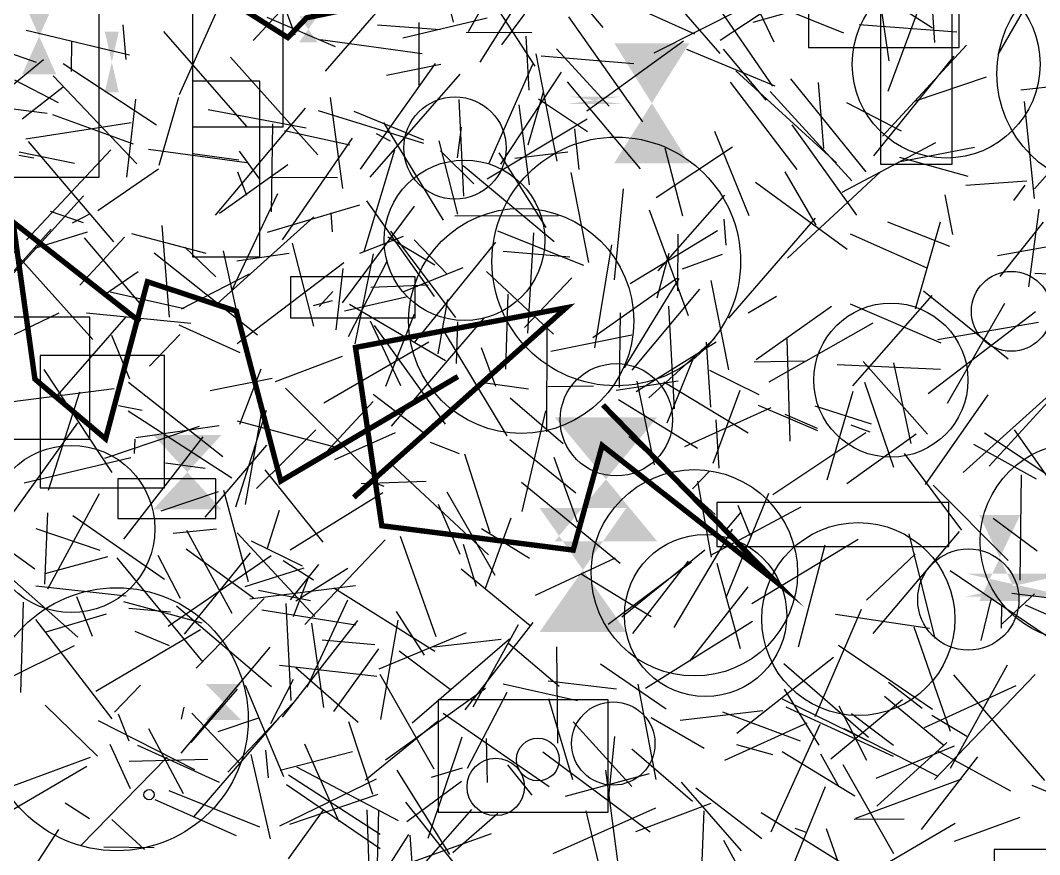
# Model space of a CAD drawing. Extents: x 39652501 to 39653363, y 39457785 to 39458687.
# Drawn here: x 39652878.2 to 39652972.7, y 39458086.4 to 39458163.8 of the extents above; entities that cross this region are included whole.
import ezdxf

# ---------------------------------------------------------------- set-up
doc = ezdxf.new("R2010")
doc.units = 0
doc.layers.get('0').update_dxf_attribs({"linetype": 'CONTINUOUS'})

msp = doc.modelspace()

# ---------------------------------------------------------------- linework, layer by layer
for p, q in [((39652915.9513, 39458173.2128), (39652918.347, 39458163.6144)), ((39652900.1712, 39458172.1194), (39652903.6639, 39458162.4405)), ((39652932.238, 39458163.1307), (39652925.4751, 39458171.1853)), ((39652948.096, 39458161.7557), (39652943.7128, 39458171.0477)), ((39652899.7896, 39458161.9098), (39652907.5698, 39458170.3934)), ((39652923.6705, 39458169.806), (39652919.7294, 39458162.7303)), ((39652962.9793, 39458161.7467), (39652962.4222, 39458170.336)), ((39652925.9386, 39458159.5443), (39652919.4948, 39458169.5083)), ((39652920.8522, 39458159.9108), (39652926.6738, 39458169.2061)), ((39652906.5058, 39458159.0838), (39652914.5714, 39458168.4024)), ((39652943.1014, 39458161.9526), (39652952.5997, 39458168.298)), ((39652954.0533, 39458168.6884), (39652962.7667, 39458163.0788)), ((39652947.9614, 39458157.693), (39652941.4279, 39458167.2263)), ((39652972.5681, 39458167.1247), (39652968.8417, 39458160.609)), ((39652897.4067, 39458166.8257), (39652892.9373, 39458156.8853)), ((39652931.6483, 39458166.6228), (39652940.7063, 39458162.5428)), ((39652957.7593, 39458166.5481), (39652958.7399, 39458160.0404)), ((39652922.8439, 39458161.5031), (39652925.9926, 39458165.7679)), ((39652939.2603, 39458165.0827), (39652943.052, 39458160.7273)), ((39652951.7535, 39458165.1656), (39652946.126, 39458163.5975)), ((39652948.6896, 39458164.9703), (39652954.5375, 39458162.6316)), ((39652901.0575, 39458164.0797), (39652907.4061, 39458161.3633)), ((39652935.9138, 39458154.3714), (39652929.0552, 39458164.1097)), ((39652945.1705, 39458164.8887), (39652936.9272, 39458160.7436)), ((39652961.3543, 39458164.5284), (39652958.6457, 39458157.1965)), ((39652888.026, 39458160.1476), (39652887.7556, 39458163.376)), ((39652911.334, 39458163.3626), (39652917.1379, 39458162.9302)), ((39652913.665, 39458162.1592), (39652921.4944, 39458164.0075)), ((39652915.1881, 39458157.7542), (39652915.1841, 39458163.5876)), ((39652965.0262, 39458162.7043), (39652955.9892, 39458163.3646)), ((39652888.3355, 39458160.5627), (39652878.7654, 39458162.8439)), ((39652891.4994, 39458162.7485), (39652899.1818, 39458153.9489)), ((39652925.6238, 39458162.6193), (39652919.5352, 39458162.6683)), ((39652925.0864, 39458162.3071), (39652925.3571, 39458157.3118)), ((39652879.7027, 39458159.8789), (39652874.1111, 39458161.8312)), ((39652882.9603, 39458159.0475), (39652882.9819, 39458161.8752)), ((39652915.4779, 39458160.6924), (39652906.0324, 39458161.9812)), ((39652939.6929, 39458161.8421), (39652930.7421, 39458155.3605)), ((39652958.1351, 39458153.0558), (39652965.9307, 39458161.4902)), ((39652905.7997, 39458151.3046), (39652897.7098, 39458160.3805)), ((39652927.9913, 39458150.7193), (39652926.0448, 39458160.6798)), ((39652935.0934, 39458159.7572), (39652926.4859, 39458160.4651)), ((39652927.9043, 39458161.1326), (39652932.7912, 39458155.8294)), ((39652939.976, 39458161.1048), (39652948.1584, 39458157.7159)), ((39652943.372, 39458161.1215), (39652947.3196, 39458156.3881)), ((39652964.7523, 39458160.4575), (39652957.297, 39458151.2385)), ((39652876.6911, 39458157.1194), (39652880.3696, 39458160.1681)), ((39652882.1836, 39458159.8009), (39652890.825, 39458154.0918)), ((39652909.7418, 39458149.9813), (39652916.7148, 39458159.8004)), ((39652912.1506, 39458158.7112), (39652917.189, 39458159.7343)), ((39652925.6911, 39458159.69), (39652921.6524, 39458150.5116)), ((39652889.0247, 39458150.4717), (39652881.2531, 39458158.6526)), ((39652910.6482, 39458149.2479), (39652918.9838, 39458158.7872)), ((39652928.357, 39458158.9974), (39652922.7265, 39458150.4425)), ((39652953.8884, 39458150.5658), (39652944.5509, 39458159.1193)), ((39652956.6135, 39458149.7445), (39652949.6475, 39458158.3742)), ((39652967.7624, 39458158.5317), (39652961.069, 39458156.2691)), ((39652881.7482, 39458156.1512), (39652877.7086, 39458158.2272)), ((39652882.1952, 39458157.5979), (39652878.3793, 39458154.6133)), ((39652928.9203, 39458158.0735), (39652935.6707, 39458150.0229)), ((39652950.2227, 39458149.9565), (39652944.043, 39458158.0502)), ((39652952.187, 39458158.0209), (39652952.6766, 39458151.8903)), ((39652979.3352, 39458158.2894), (39652970.977, 39458157.3051)), ((39652888.8959, 39458156.469), (39652888.0521, 39458149.2435)), ((39652892.8692, 39458156.6204), (39652891.0545, 39458150.3434)), ((39652906.9277, 39458156.6224), (39652908.0803, 39458148.2074)), ((39652926.672, 39458157.1308), (39652925.2727, 39458152.2015)), ((39652926.2596, 39458156.5162), (39652930.8027, 39458153.4809)), ((39652955.3062, 39458148.9005), (39652947.7192, 39458157.2052)), ((39652880.6884, 39458155.1616), (39652873.6227, 39458156.0548)), ((39652896.3095, 39458145.712), (39652904.6613, 39458155.6477)), ((39652918.8509, 39458156.4339), (39652919.2908, 39458147.4926)), ((39652925.4248, 39458148.5335), (39652924.4586, 39458155.9656)), ((39652959.899, 39458153.5107), (39652954.825, 39458156.1465)), ((39652971.2743, 39458156.2696), (39652972.1889, 39458147.2807)), ((39652881.1825, 39458155.0538), (39652888.678, 39458152.3379)), ((39652904.6958, 39458153.799), (39652895.6405, 39458155.475)), ((39652905.83, 39458155.4431), (39652915.5903, 39458152.3841)), ((39652915.6303, 39458152.6777), (39652909.1694, 39458155.3221)), ((39652930.763, 39458154.6362), (39652921.4928, 39458149.0609)), ((39652878.7073, 39458152.7901), (39652888.485, 39458154.3212)), ((39652901.5833, 39458154.1933), (39652901.4668, 39458146.03)), ((39652911.8944, 39458154.3083), (39652917.3994, 39458145.2624)), ((39652918.7557, 39458151.0452), (39652919.098, 39458153.8705)), ((39652929.586, 39458153.7204), (39652929.9913, 39458149.9503)), ((39652955.758, 39458145.7088), (39652949.7687, 39458154.0913)), ((39652902.5032, 39458143.4488), (39652909.0113, 39458152.8576)), ((39652908.756, 39458152.2183), (39652902.6906, 39458153.5431)), ((39652912.5399, 39458152.5702), (39652911.2436, 39458153.2604)), ((39652942.5612, 39458153.5099), (39652945.7389, 39458145.6933)), ((39652878.7823, 39458143.4315), (39652886.6132, 39458151.7782)), ((39652886.8807, 39458143.2523), (39652878.978, 39458152.5648)), ((39652899.2191, 39458150.5687), (39652890.0849, 39458151.802)), ((39652912.9143, 39458151.755), (39652910.0532, 39458142.3133)), ((39652918.7831, 39458145.8132), (39652917.0395, 39458152.6091)), ((39652944.2314, 39458152.0212), (39652937.1536, 39458147.3433)), ((39652937.9588, 39458151.9758), (39652939.5942, 39458145.6675)), ((39652954.4156, 39458147.845), (39652963.0937, 39458152.4522)), ((39652959.6217, 39458150.6662), (39652966.6732, 39458152.0182)), ((39652879.4633, 39458151.0231), (39652878.0819, 39458151.2696)), ((39652883.2453, 39458150.502), (39652878.1195, 39458151.5499)), ((39652898.4645, 39458150.8202), (39652894.176, 39458151.4019)), ((39652898.4991, 39458151.6523), (39652900.3767, 39458149.0674)), ((39652917.1745, 39458151.6749), (39652920.2464, 39458148.6259)), ((39652926.9714, 39458144.5914), (39652922.5969, 39458151.5111)), ((39652928.9804, 39458151.5603), (39652924.0413, 39458150.973)), ((39652966.0769, 39458149.3158), (39652959.7626, 39458151.0721)), ((39652974.666, 39458150.9116), (39652972.2357, 39458148.1732)), ((39652885.411, 39458146.1498), (39652891.0212, 39458150.0144)), ((39652896.6915, 39458145.9085), (39652903.0197, 39458150.4152)), ((39652919.2594, 39458150.3418), (39652927.7048, 39458143.2717)), ((39652898.3468, 39458149.7457), (39652899.1893, 39458147.5919)), ((39652907.603, 39458149.1933), (39652901.4399, 39458149.2193)), ((39652929.25, 39458149.6726), (39652930.8754, 39458141.3361)), ((39652952.0029, 39458144.8101), (39652949.1266, 39458149.7451)), ((39652949.3437, 39458141.7373), (39652957.9466, 39458149.7514)), ((39652934.1086, 39458148.1687), (39652933.2719, 39458139.7328)), ((39652954.8525, 39458142.5381), (39652946.3603, 39458148.7641)), ((39652971.5208, 39458148.8665), (39652965.864, 39458148.4662)), ((39652971.3214, 39458148.5143), (39652970.292, 39458147.0936)), ((39652884.0662, 39458147.5048), (39652875.5161, 39458138.0832)), ((39652902.0653, 39458147.6991), (39652897.8589, 39458138.8187)), ((39652910.3156, 39458147.038), (39652916.5838, 39458138.1921)), ((39652943.5013, 39458147.5914), (39652937.2976, 39458140.5514)), ((39652963.9299, 39458147.6079), (39652964.6241, 39458143.9213)), ((39652901.1358, 39458144.1572), (39652909.6872, 39458146.6711)), ((39652908.0663, 39458137.5977), (39652914.7621, 39458146.5428)), ((39652940.1639, 39458136.3762), (39652936.5375, 39458146.1967)), ((39652971.715, 39458139.0668), (39652972.6669, 39458146.2816)), ((39652884.0662, 39458145.0245), (39652881.0035, 39458146.0495)), ((39652884.6852, 39458145.8545), (39652883.0233, 39458144.9854)), ((39652896.4498, 39458137.5117), (39652905.4166, 39458145.5783)), ((39652907.1488, 39458144.1628), (39652907.0225, 39458145.94)), ((39652918.4851, 39458145.6755), (39652928.0965, 39458145.6963)), ((39652943.6556, 39458142.93), (39652943.4625, 39458145.363)), ((39652943.8858, 39458136.1674), (39652951.923, 39458145.4427)), ((39652881.0628, 39458144.425), (39652874.3819, 39458136.973)), ((39652891.3403, 39458144.7645), (39652891.9995, 39458136.2669)), ((39652918.5866, 39458136.2291), (39652912.5619, 39458144.2491)), ((39652922.4406, 39458144.2625), (39652930.4275, 39458141.0916)), ((39652942.8563, 39458144.277), (39652934.7428, 39458139.3411)), ((39652958.6119, 39458145.091), (39652964.3478, 39458142.8396)), ((39652961.1995, 39458137.0372), (39652963.5021, 39458145.0923)), ((39652973.0473, 39458145.059), (39652969.0133, 39458140.0486)), ((39652884.9347, 39458134.1802), (39652876.818, 39458143.2508)), ((39652884.3954, 39458144.1564), (39652879.4313, 39458142.6087)), ((39652883.7394, 39458139.2327), (39652887.8681, 39458143.6815)), ((39652884.132, 39458143.6107), (39652889.4328, 39458137.3445)), ((39652895.4318, 39458142.1782), (39652888.5344, 39458143.9814)), ((39652909.698, 39458142.2121), (39652913.7394, 39458143.7709)), ((39652916.6521, 39458141.0762), (39652912.2881, 39458143.6753)), ((39652917.7733, 39458140.238), (39652914.7141, 39458143.4304)), ((39652922.2772, 39458143.2268), (39652914.7442, 39458133.9328)), ((39652925.2566, 39458134.7739), (39652925.8084, 39458144.0711)), ((39652939.1647, 39458138.703), (39652939.1873, 39458143.9641)), ((39652955.15, 39458144.0077), (39652962.2448, 39458140.8387)), ((39652977.2051, 39458143.4474), (39652968.8048, 39458141.9468)), ((39652893.4483, 39458142.746), (39652896.3355, 39458140.0062)), ((39652897.028, 39458142.4235), (39652898.9125, 39458133.7835)), ((39652905.4152, 39458135.4448), (39652903.4457, 39458143.1189)), ((39652922.9765, 39458142.3698), (39652929.1487, 39458141.8493)), ((39652931.4714, 39458133.4326), (39652933.0332, 39458142.9711)), ((39652890.6199, 39458142.2194), (39652900.2077, 39458134.6267)), ((39652903.1333, 39458142.1676), (39652898.2706, 39458141.46)), ((39652908.6282, 39458134.4688), (39652912.2494, 39458141.5243)), ((39652909.2616, 39458133.7853), (39652910.9683, 39458142.129)), ((39652938.3284, 39458142.1571), (39652937.2057, 39458138.0351)), ((39652939.5891, 39458140.7433), (39652943.2953, 39458142.1117)), ((39652885.8873, 39458138.2767), (39652889.1235, 39458140.5088)), ((39652908.2028, 39458141.2933), (39652898.306, 39458133.7844)), ((39652908.1081, 39458140.7735), (39652907.4532, 39458135.0847)), ((39652919.2378, 39458140.8305), (39652913.7212, 39458138.6088)), ((39652927.6467, 39458134.682), (39652921.4439, 39458140.4894)), ((39652899.4354, 39458140.2672), (39652893.1358, 39458137.0008)), ((39652929.3466, 39458139.9039), (39652924.9369, 39458135.3215)), ((39652931.2912, 39458134.3694), (39652939.077, 39458139.8683)), ((39652934.2345, 39458131.5606), (39652939.2777, 39458139.8601)), ((39652943.8848, 39458131.3903), (39652942.2683, 39458139.6653)), ((39652972.2538, 39458140.3439), (39652975.0455, 39458140.2202)), ((39652886.5544, 39458138.6089), (39652893.4136, 39458137.0687)), ((39652907.1777, 39458138.6554), (39652905.9083, 39458137.2437)), ((39652916.0253, 39458139.2344), (39652910.7196, 39458139.0248)), ((39652941.1703, 39458138.8734), (39652934.8906, 39458131.3395)), ((39652961.9311, 39458138.7113), (39652969.7898, 39458132.4157)), ((39652907.1238, 39458137.7744), (39652905.3481, 39458137.3253)), ((39652908.2715, 39458136.8484), (39652914.1113, 39458138.1761)), ((39652916.9419, 39458132.8529), (39652917.8297, 39458137.9174)), ((39652923.2351, 39458131.4317), (39652923.4365, 39458138.3945)), ((39652948.3103, 39458138.1795), (39652945.6853, 39458136.6411)), ((39652962.7255, 39458138.2823), (39652955.3618, 39458129.887)), ((39652964.1544, 39458128.3049), (39652969.4882, 39458137.5551)), ((39652872.5876, 39458132.2365), (39652881.8143, 39458136.6731)), ((39652894.0179, 39458135.6681), (39652884.3464, 39458136.6351)), ((39652908.7228, 39458137.469), (39652917.6148, 39458132.2577)), ((39652933.7635, 39458129.7428), (39652933.8436, 39458136.6537)), ((39652938.289, 39458137.2823), (39652938.8321, 39458127.7517)), ((39652953.4256, 39458137.2662), (39652946.4174, 39458132.3142)), ((39652963.5863, 39458133.8673), (39652955.1653, 39458137.4746)), ((39652972.3374, 39458136.774), (39652962.3773, 39458129.1693)), ((39652881.6631, 39458128.9923), (39652888.025, 39458136.2922)), ((39652913.4833, 39458129.8869), (39652910.6737, 39458135.8851)), ((39652914.7147, 39458136.5526), (39652912.0754, 39458129.8366)), ((39652912.6327, 39458126.1735), (39652921.1988, 39458136.1697)), ((39652918.7379, 39458135.839), (39652918.6072, 39458131.9808)), ((39652957.2455, 39458135.6946), (39652947.6028, 39458130.2285)), ((39652963.234, 39458134.1806), (39652972.6037, 39458135.8051)), ((39652898.5905, 39458132.972), (39652892.9254, 39458135.5124)), ((39652917.6253, 39458126.3437), (39652911.0529, 39458135.499)), ((39652917.3321, 39458135.2095), (39652923.308, 39458125.2715)), ((39652927.0252, 39458125.6297), (39652927.0562, 39458135.1603)), ((39652886.6663, 39458134.5841), (39652888.3417, 39458130.5339)), ((39652890.1878, 39458131.7264), (39652893.0131, 39458134.6635)), ((39652906.3486, 39458128.331), (39652916.0851, 39458133.9724)), ((39652927.3886, 39458133.1266), (39652934.9078, 39458134.6309)), ((39652935.3043, 39458129.3825), (39652942.7173, 39458133.9721)), ((39652942.5968, 39458134.3158), (39652936.4683, 39458128.7997)), ((39652942.2147, 39458127.9184), (39652941.8284, 39458133.948)), ((39652949.5753, 39458124.778), (39652949.301, 39458134.2617)), ((39652920.9257, 39458133.4652), (39652922.2695, 39458129.8624)), ((39652901.8577, 39458130.3048), (39652908.0914, 39458132.6577)), ((39652940.6512, 39458132.5928), (39652938.1609, 39458126.4417)), ((39652950.8807, 39458132.19), (39652946.2518, 39458132.0947)), ((39652962.3059, 39458125.4027), (39652956.3511, 39458132.1553)), ((39652959.1608, 39458132.0388), (39652960.7735, 39458124.5661)), ((39652886.7264, 39458121.8702), (39652880.4307, 39458131.3998)), ((39652898.5602, 39458126.3531), (39652900.5323, 39458131.4752)), ((39652946.7022, 39458129.0674), (39652942.1314, 39458131.311)), ((39652963.5147, 39458131.4219), (39652953.9337, 39458131.8515)), ((39652896.9722, 39458123.3071), (39652888.2488, 39458130.1923)), ((39652895.7971, 39458129.4652), (39652901.5442, 39458130.6029)), ((39652925.3162, 39458129.5928), (39652921.1205, 39458130.183)), ((39652933.44, 39458129.5094), (39652939.193, 39458130.3553)), ((39652937.0153, 39458122.572), (39652935.3994, 39458130.336)), ((39652937.8646, 39458130.2813), (39652945.699, 39458125.5368)), ((39652956.4688, 39458130.2471), (39652959.1644, 39458122.361)), ((39652965.6231, 39458121.8705), (39652975.0466, 39458130.3449)), ((39652877.2635, 39458128.4079), (39652886.9119, 39458129.6412)), ((39652883.7004, 39458129.3054), (39652880.7841, 39458120.1858)), ((39652911.3864, 39458121.1131), (39652902.7832, 39458129.6945)), ((39652910.9159, 39458129.1249), (39652915.7143, 39458125.4777)), ((39652927.1266, 39458129.8251), (39652931.3409, 39458129.8982)), ((39652942.4367, 39458122.7163), (39652944.938, 39458129.4917)), ((39652953.0098, 39458121.172), (39652955.4121, 39458129.3895)), ((39652967.9167, 39458129.0669), (39652962.108, 39458120.7441)), ((39652974.8347, 39458129.8546), (39652968.0242, 39458122.4516)), ((39652906.1929, 39458123.3464), (39652910.9254, 39458128.461)), ((39652923.6191, 39458128.7807), (39652928.5413, 39458124.5486)), ((39652940.9814, 39458124.1002), (39652933.6803, 39458128.61)), ((39652887.2979, 39458128.067), (39652889.52, 39458127.6341)), ((39652897.8138, 39458121.3236), (39652888.2054, 39458127.5606)), ((39652901.0147, 39458127.603), (39652898.1653, 39458118.6568)), ((39652900.5422, 39458127.3008), (39652899.0432, 39458118.902)), ((39652926.9046, 39458127.5862), (39652924.6936, 39458118.2536)), ((39652947.7994, 39458127.8581), (39652939.794, 39458124.2456)), ((39652952.1548, 39458125.7257), (39652946.6422, 39458128.0794)), ((39652949.0947, 39458127.2764), (39652952.0843, 39458125.9877)), ((39652957.1321, 39458126.3529), (39652951.9112, 39458128.0131)), ((39652883.5269, 39458126.4769), (39652876.7219, 39458117.0203)), ((39652907.2661, 39458124.2463), (39652898.3373, 39458126.6089)), ((39652942.6818, 39458126.75), (39652942.9755, 39458122.2635)), ((39652955.2168, 39458126.2882), (39652956.9716, 39458125.625)), ((39652894.795, 39458126.1418), (39652886.0239, 39458123.1558)), ((39652896.6584, 39458126.1986), (39652888.9187, 39458125.0625)), ((39652900.1174, 39458120.3916), (39652905.5953, 39458125.832)), ((39652912.9542, 39458125.5339), (39652907.334, 39458123.031)), ((39652956.5909, 39458125.5348), (39652947.9587, 39458119.7992)), ((39652961.2668, 39458125.4267), (39652954.8252, 39458120.8179)), ((39652967.5975, 39458125.527), (39652975.7776, 39458120.1076)), ((39652975.7661, 39458118.1473), (39652970.3793, 39458125.8175)), ((39652895.1377, 39458125.184), (39652887.7776, 39458115.6903)), ((39652888.8017, 39458123.613), (39652888.8502, 39458124.9612)), ((39652895.3391, 39458117.728), (39652901.0709, 39458124.3822)), ((39652918.9124, 39458123.6019), (39652916.2233, 39458124.6545)), ((39652923.5874, 39458124.9176), (39652929.7166, 39458119.9799)), ((39652934.6185, 39458125.1892), (39652942.6136, 39458117.9637)), ((39652966.5834, 39458124.4985), (39652972.3883, 39458121.2839)), ((39652921.7822, 39458116.2345), (39652919.4207, 39458123.5693)), ((39652965.5083, 39458116.5247), (39652960.1796, 39458123.6148)), ((39652878.5756, 39458120.893), (39652888.45, 39458123.2599)), ((39652895.3415, 39458122.2297), (39652891.6699, 39458122.7248)), ((39652921.6043, 39458114.2321), (39652912.5257, 39458122.7082)), ((39652929.8743, 39458117.2486), (39652927.6936, 39458123.2401)), ((39652900.8681, 39458122.1146), (39652906.2424, 39458115.4084)), ((39652930.3622, 39458117.094), (39652931.4007, 39458122.3906)), ((39652942.1094, 39458121.977), (39652940.513, 39458120.3359)), ((39652970.8897, 39458111.886), (39652971.0298, 39458121.632)), ((39652915.848, 39458121.018), (39652909.8074, 39458120.7999)), ((39652911.9348, 39458120.5544), (39652911.4571, 39458120.7343)), ((39652924.6861, 39458120.9525), (39652933.8109, 39458113.446)), ((39652942.294, 39458114.0131), (39652941.0206, 39458121.0501)), ((39652969.7959, 39458113.6929), (39652962.8269, 39458120.6996)), ((39652880.7504, 39458111.0762), (39652885.5633, 39458119.9202)), ((39652896.567, 39458120.0756), (39652891.244, 39458118.2809)), ((39652897.0337, 39458120.2391), (39652899.3326, 39458111.7581)), ((39652911.8079, 39458119.9837), (39652903.2336, 39458114.6612)), ((39652917.7426, 39458120.0691), (39652922.1869, 39458112.353)), ((39652947.5683, 39458119.9223), (39652943.6283, 39458110.2538)), ((39652916.9433, 39458118.9357), (39652918.9547, 39458114.2975)), ((39652945.9005, 39458115.9914), (39652944.7622, 39458118.8119)), ((39652872.6563, 39458117.8703), (39652879.5691, 39458112.9301)), ((39652880.4755, 39458111.4933), (39652880.7542, 39458118.1177)), ((39652883.0785, 39458117.8646), (39652891.5691, 39458111.9681)), ((39652901.082, 39458114.7524), (39652902.2321, 39458118.3656)), ((39652950.562, 39458118.637), (39652942.1858, 39458114.1786)), ((39652945.0123, 39458118.1974), (39652943.4795, 39458116.3847)), ((39652923.6969, 39458117.6312), (39652921.3018, 39458111.1192)), ((39652968.4117, 39458117.6141), (39652972.4861, 39458114.5859)), ((39652885.6215, 39458114.6268), (39652879.6815, 39458116.6495)), ((39652896.4099, 39458116.6065), (39652892.3963, 39458116.2211)), ((39652897.8469, 39458108.7892), (39652893.6426, 39458116.4758)), ((39652905.5238, 39458108.4994), (39652898.3006, 39458116.2788)), ((39652913.4199, 39458115.9598), (39652916.7427, 39458106.6635)), ((39652925.4243, 39458113.9006), (39652920.9674, 39458116.6394)), ((39652944.2025, 39458116.6031), (39652938.8098, 39458107.4842)), ((39652965.2362, 39458116.3911), (39652957.2591, 39458106.9427)), ((39652960.5685, 39458116.1789), (39652962.9999, 39458106.4769)), ((39652904.3694, 39458113.1907), (39652899.6434, 39458115.4908)), ((39652904.5861, 39458107.7581), (39652912.0343, 39458115.612)), ((39652919.281, 39458115.2071), (39652920.4616, 39458111.3288)), ((39652946.0178, 39458109.7167), (39652955.8963, 39458115.6659)), ((39652952.8012, 39458115.1229), (39652950.3218, 39458105.6697)), ((39652880.5091, 39458112.509), (39652886.3254, 39458114.0731)), ((39652887.1445, 39458113.9422), (39652895.14, 39458104.2802)), ((39652890.9678, 39458114.2084), (39652893.0414, 39458110.2136)), ((39652891.931, 39458107.6044), (39652901.4776, 39458114.1651)), ((39652893.4219, 39458106.8689), (39652899.5655, 39458114.4224)), ((39652899.8396, 39458110.1979), (39652893.5909, 39458114.7477)), ((39652925.9616, 39458110.4923), (39652933.3766, 39458113.9454)), ((39652941.6672, 39458114.6517), (39652933.9647, 39458108.4332)), ((39652956.6721, 39458110.0222), (39652961.1537, 39458114.3048)), ((39652883.5466, 39458106.5913), (39652875.2952, 39458113.8591)), ((39652905.4022, 39458111.8796), (39652902.5648, 39458113.6788)), ((39652905.8492, 39458113.3263), (39652903.2355, 39458110.0648)), ((39652932.7225, 39458107.811), (39652940.4452, 39458113.593)), ((39652934.9934, 39458106.9199), (39652940.1497, 39458113.636)), ((39652944.9748, 39458105.5144), (39652942.8271, 39458113.4206)), ((39652904.4939, 39458112.9802), (39652899.0367, 39458111.2717)), ((39652903.5302, 39458108.5145), (39652904.9791, 39458112.3136)), ((39652908.5589, 39458112.9619), (39652903.7471, 39458109.9241)), ((39652919.0657, 39458112.9233), (39652925.4772, 39458107.6718)), ((39652936.6866, 39458108.4662), (39652930.2108, 39458112.4299)), ((39652964.411, 39458112.7734), (39652973.4918, 39458106.6128)), ((39652879.645, 39458111.3656), (39652888.0371, 39458110.4159)), ((39652899.4762, 39458110.142), (39652909.2772, 39458111.3781)), ((39652907.2632, 39458111.1552), (39652916.6294, 39458105.2934)), ((39652940.2859, 39458104.3803), (39652945.6932, 39458111.2648)), ((39652884.9164, 39458106.664), (39652883.4495, 39458110.3377)), ((39652894.5162, 39458103.73), (39652900.827, 39458110.193)), ((39652900.2837, 39458110.9551), (39652905.1167, 39458109.9865)), ((39652972.247, 39458110.6247), (39652969.2313, 39458107.8286)), ((39652970.1299, 39458110.6668), (39652977.1459, 39458109.7926)), ((39652878.2618, 39458101.4614), (39652878.5065, 39458109.8272)), ((39652895.0593, 39458107.9015), (39652887.8074, 39458109.8776)), ((39652892.1449, 39458108.9233), (39652888.2614, 39458109.24)), ((39652892.6808, 39458109.511), (39652901.4952, 39458102.0314)), ((39652903.3178, 39458100.7193), (39652902.858, 39458109.7197)), ((39652908.5354, 39458110.0187), (39652904.7859, 39458101.9251)), ((39652967.2957, 39458106.281), (39652968.2158, 39458110.0851)), ((39652969.1811, 39458109.5564), (39652969.1274, 39458107.4256)), ((39652980.0844, 39458105.7204), (39652971.4025, 39458109.5758)), ((39652886.1718, 39458108.7402), (39652880.5893, 39458107.0423)), ((39652900.5855, 39458109.1183), (39652909.3215, 39458107.723)), ((39652913.0474, 39458108.9667), (39652915.6543, 39458104.9299)), ((39652956.1506, 39458109.1612), (39652951.8754, 39458099.199)), ((39652962.5107, 39458107.3828), (39652953.7972, 39458108.698)), ((39652879.6094, 39458108.2368), (39652886.6942, 39458099.0066)), ((39652909.4543, 39458108.1389), (39652902.495, 39458099.1604)), ((39652906.3341, 39458100.0805), (39652905.2346, 39458107.8998)), ((39652913.1945, 39458108.1626), (39652911.6104, 39458098.9492)), ((39652919.4589, 39458099.8471), (39652925.7684, 39458107.9543)), ((39652924.3722, 39458107.7218), (39652920.1488, 39458100.0974)), ((39652936.1757, 39458101.8653), (39652946.0884, 39458108.085)), ((39652964.4307, 39458097.8485), (39652961.0903, 39458107.5189)), ((39652894.9132, 39458107.2819), (39652885.2245, 39458101.5516)), ((39652892.0314, 39458105.7825), (39652888.8513, 39458107.1087)), ((39652911.4647, 39458103.671), (39652919.5769, 39458107.036)), ((39652923.5609, 39458106.4029), (39652914.5349, 39458098.6317)), ((39652922.7948, 39458106.377), (39652916.559, 39458105.6764)), ((39652883.2001, 39458105.8031), (39652876.5108, 39458102.4503)), ((39652893.1095, 39458095.8431), (39652901.3604, 39458105.6726)), ((39652906.2039, 39458106.3532), (39652911.0893, 39458105.9255)), ((39652911.4292, 39458105.5028), (39652907.2593, 39458099.694)), ((39652928.1619, 39458102.0116), (39652923.4538, 39458106.0081)), ((39652927.9153, 39458105.6942), (39652928.0098, 39458096.7721)), ((39652954.0576, 39458105.8539), (39652962.7844, 39458099.9329)), ((39652918.0463, 39458101.7429), (39652913.3188, 39458105.2909)), ((39652944.6456, 39458097.7012), (39652953.6053, 39458104.7436)), ((39652911.2542, 39458102.9496), (39652902.2528, 39458103.9633)), ((39652903.7628, 39458103.7733), (39652909.526, 39458098.7024)), ((39652931.9886, 39458104.1155), (39652938.0711, 39458099.9606)), ((39652956.8427, 39458097.2793), (39652948.9954, 39458104.1212)), ((39652964.4355, 39458094.4502), (39652969.7254, 39458104.0359)), ((39652903.5023, 39458102.6768), (39652901.4161, 39458098.5686)), ((39652916.5915, 39458094.3539), (39652911.5818, 39458103.1465)), ((39652962.9735, 39458093.3987), (39652972.2921, 39458103.1328)), ((39652973.1818, 39458093.3142), (39652964.7646, 39458103.1126)), ((39652886.9403, 39458099.6259), (39652889.3448, 39458102.155)), ((39652894.0524, 39458096.8149), (39652898.3454, 39458101.762)), ((39652899.0701, 39458102.1333), (39652902.6176, 39458093.6892)), ((39652912.0804, 39458095.2222), (39652921.3429, 39458101.8518)), ((39652922.9851, 39458102.2723), (39652929.869, 39458100.7187)), ((39652933.4684, 39458101.7707), (39652927.1506, 39458102.501)), ((39652937.1682, 39458093.3826), (39652935.494, 39458102.2458)), ((39652952.2749, 39458096.5772), (39652949.0514, 39458101.7608)), ((39652961.8157, 39458099.9728), (39652958.6879, 39458102.3761)), ((39652970.4995, 39458102.0884), (39652962.0138, 39458098.177)), ((39652897.4499, 39458094.0759), (39652903.9383, 39458100.9658)), ((39652923.3206, 39458101.4512), (39652919.645, 39458094.4105)), ((39652927.1872, 39458100.8972), (39652929.4129, 39458093.4005)), ((39652956.7533, 39458096.99), (39652948.8612, 39458100.844)), ((39652959.9932, 39458100.7951), (39652953.3421, 39458095.2675)), ((39652963.8468, 39458096.5186), (39652958.3298, 39458101.0867)), ((39652885.3576, 39458095.5703), (39652880.5237, 39458100.2779)), ((39652893.3728, 39458100.1094), (39652893.1278, 39458098.9872)), ((39652947.0569, 39458099.7713), (39652939.3718, 39458098.8687)), ((39652959.1507, 39458095.5212), (39652949.2181, 39458100.0881)), ((39652954.1066, 39458100.2118), (39652956.6592, 39458095.1998)), ((39652894.4033, 39458094.2966), (39652885.4501, 39458098.8326)), ((39652887.2786, 39458099.4942), (39652888.2656, 39458096.994)), ((39652894.1226, 39458099.5356), (39652898.6328, 39458094.8199)), ((39652902.1898, 39458099.122), (39652894.2565, 39458089.9433)), ((39652896.5666, 39458097.8443), (39652900.3158, 39458099.1229)), ((39652917.0159, 39458098.8745), (39652910.2024, 39458093.3278)), ((39652927.23, 39458092.7278), (39652917.4268, 39458099.501)), ((39652936.69, 39458099.1425), (39652941.62, 39458096.2976)), ((39652950.5327, 39458096.9525), (39652943.3466, 39458099.6496)), ((39652955.2726, 39458099.5183), (39652959.1522, 39458096.5935)), ((39652962.7019, 39458099.3741), (39652965.9679, 39458097.3999)), ((39652890.0845, 39458098.1341), (39652893.3181, 39458092.1014)), ((39652910.8765, 39458092.0056), (39652908.6769, 39458098.7567)), ((39652934.8987, 39458092.7582), (39652929.4775, 39458098.7512)), ((39652943.5354, 39458095.188), (39652951.1626, 39458098.6381)), ((39652947.8235, 39458088.5439), (39652952.3557, 39458098.5275)), ((39652963.2446, 39458093.716), (39652954.5831, 39458098.0948)), ((39652919.1344, 39458097.3169), (39652915.9757, 39458087.9121)), ((39652921.3948, 39458097.205), (39652921.4991, 39458093.1269)), ((39652932.7056, 39458091.181), (39652933.3277, 39458097.3966)), ((39652886.5207, 39458096.6677), (39652888.3845, 39458092.558)), ((39652896.6886, 39458093.1321), (39652889.1101, 39458096.5612)), ((39652901.2189, 39458093.5528), (39652900.9648, 39458096.1257)), ((39652902.2931, 39458094.2691), (39652909.0061, 39458095.9837)), ((39652907.7794, 39458089.4627), (39652904.5755, 39458096.6737)), ((39652934.8934, 39458096.2482), (39652940.5277, 39458091.3791)), ((39652947.9873, 39458095.6886), (39652944.6352, 39458096.6255)), ((39652957.5637, 39458093.5318), (39652964.8204, 39458096.5322)), ((39652964.1049, 39458096.8338), (39652957.6096, 39458090.9283)), ((39652970.0246, 39458092.3237), (39652963.2675, 39458096.0122)), ((39652875.2723, 39458091.9992), (39652884.7314, 39458095.4633)), ((39652883.7778, 39458087.2434), (39652891.8223, 39458095.4806)), ((39652895.5866, 39458095.2593), (39652888.2999, 39458095.0759)), ((39652901.4174, 39458087.8877), (39652899.6257, 39458095.704)), ((39652926.6547, 39458095.9465), (39652936.6135, 39458088.5441)), ((39652955.5854, 39458091.8498), (39652948.8276, 39458095.9459)), ((39652954.0609, 39458092.8097), (39652952.4248, 39458095.7501)), ((39652961.7445, 39458088.7544), (39652966.9769, 39458095.4903)), ((39652884.3757, 39458094.5926), (39652874.505, 39458088.8275)), ((39652913.2853, 39458089.574), (39652903.8443, 39458094.5392)), ((39652918.029, 39458086.4448), (39652913.1428, 39458094.2563)), ((39652916.3161, 39458093.6226), (39652919.2016, 39458094.4721)), ((39652923.3687, 39458094.7525), (39652925.6339, 39458091.9504)), ((39652933.7995, 39458084.4133), (39652932.5054, 39458094.2616)), ((39652954.4531, 39458094.7992), (39652959.1621, 39458086.5244)), ((39652911.2066, 39458093.4344), (39652902.2467, 39458089.0597)), ((39652903.0746, 39458093.838), (39652911.567, 39458088.3345)), ((39652914.0389, 39458089.5061), (39652919.1237, 39458093.2291)), ((39652928.767, 39458091.8617), (39652936.526, 39458093.9621)), ((39652955.6806, 39458089.7975), (39652965.4826, 39458093.467)), ((39652900.4052, 39458088.9723), (39652892.0081, 39458092.3341)), ((39652911.5782, 39458086.9691), (39652902.8862, 39458092.898)), ((39652939.4876, 39458093.142), (39652945.04, 39458086.7847)), ((39652946.9502, 39458087.9044), (39652940.8306, 39458092.6073)), ((39652952.8406, 39458092.714), (39652949.0568, 39458083.5829)), ((39652975.1326, 39458091.5471), (39652972.0218, 39458092.8426)), ((39652898.2405, 39458088.1803), (39652890.7107, 39458091.5123)), ((39652903.2024, 39458089.2644), (39652911.3948, 39458092.0504)), ((39652913.9322, 39458091.2811), (39652920.4018, 39458083.1529)), ((39652884.6218, 39458089.7616), (39652882.3779, 39458091.1916)), ((39652903.0635, 39458086.0278), (39652906.277, 39458090.5335)), ((39652910.589, 39458083.6477), (39652910.3772, 39458090.5711)), ((39652911.2177, 39458081.4018), (39652911.4359, 39458090.5915)), ((39652920.0462, 39458090.6132), (39652912.6819, 39458082.2373)), ((39652927.6, 39458086.5379), (39652937.122, 39458090.7741)), ((39652930.6313, 39458090.4947), (39652932.794, 39458081.5621)), ((39652935.2582, 39458088.5877), (39652942.248, 39458091.2129)), ((39652941.2073, 39458080.9587), (39652941.6189, 39458090.4893)), ((39652956.7947, 39458084.1353), (39652946.9056, 39458090.312)), ((39652889.7341, 39458086.9188), (39652886.7088, 39458089.7007)), ((39652922.4766, 39458090.2518), (39652918.2952, 39458086.5817)), ((39652960.1551, 39458089.7044), (39652955.518, 39458089.6928)), ((39652970.8686, 39458089.8812), (39652964.7979, 39458087.6558)), ((39652881.7438, 39458088.7681), (39652875.7791, 39458079.606)), ((39652951.0835, 39458088.4938), (39652950.0566, 39458088.8637)), ((39652955.3379, 39458082.0742), (39652952.9348, 39458088.8146)), ((39652964.8844, 39458089.3289), (39652955.3736, 39458083.758)), ((39652914.1946, 39458088.2899), (39652908.0019, 39458078.6564)), ((39652912.8475, 39458085.1432), (39652921.8978, 39458088.3825)), ((39652914.5806, 39458085.2718), (39652914.3658, 39458088.2308)), ((39652943.3989, 39458087.772), (39652945.8497, 39458083.346)), ((39652885.9665, 39458087.1665), (39652890.6267, 39458087.106))]:
    msp.add_line(p, q)
at = {"const_width": 0.5}
for points in [[(39652878.9755, 39458173.2346), (39652886.3081, 39458186.7532), (39652883.7717, 39458174.3431), (39652903.0099, 39458162.1897), (39652904.7542, 39458164.0243), (39652922.9252, 39458167.8016), (39652917.548, 39458185.4997), (39652899.4756, 39458202.1825)], [(39652918.7796, 39458130.7598), (39652902.357, 39458121.0681), (39652898.234, 39458136.8244), (39652889.9968, 39458139.5546), (39652886.1134, 39458124.9843), (39652879.5629, 39458130.523), (39652877.5396, 39458145.0862), (39652889.3017, 39458135.843)], [(39652932.2271, 39458128.1197), (39652948.088, 39458111.8829), (39652932.15, 39458124.3729), (39652929.4658, 39458114.6673), (39652911.7229, 39458116.9264), (39652909.2828, 39458133.4604), (39652928.8094, 39458137.1347), (39652909.1212, 39458119.5541)]]:
    msp.add_lwpolyline(points, dxfattribs=at)
for centre, radius in [((39652979.3535, 39458158.8319), 10.6005), ((39652964.0386, 39458159.7277), 8.7084), ((39652918.514, 39458151.9497), 4.7419), ((39652933.4588, 39458141.4317), 11.5282), ((39652919.3916, 39458143.3919), 7.4421), ((39652924.6467, 39458135.9204), 10.4349), ((39652970.0823, 39458136.8064), 3.7057), ((39652958.9176, 39458130.4282), 7.1425), ((39652933.4674, 39458126.7577), 5.2078), ((39652882.9324, 39458116.6249), 7.7554), ((39652976.3678, 39458115.4609), 9.1741), ((39652940.6993, 39458112.5623), 9.5672), ((39652955.8988, 39458108.2728), 8.9501), ((39652941.7379, 39458108.5995), 7.5209), ((39652966.0956, 39458110.0812), 4.6945), ((39652887.1498, 39458098.9806), 12.1915), ((39652933.1814, 39458096.7315), 3.8634), ((39652926.1957, 39458095.2444), 1.9846), ((39652922.2868, 39458092.7145), 2.6657), ((39652890.1426, 39458091.9882), 0.4722)]:
    msp.add_circle(centre, radius)
for points in [[(39652878.3805, 39458158.78), (39652881.539, 39458158.78), (39652881.539, 39458165.8174), (39652878.3805, 39458165.8174)], [(39652904.0729, 39458161.7643), (39652905.7517, 39458161.7643), (39652905.7517, 39458164.1593), (39652904.0729, 39458164.1593)], [(39652886.0387, 39458157.1092), (39652887.3427, 39458157.1092), (39652887.3427, 39458162.7468), (39652886.0387, 39458162.7468)], [(39652933.2747, 39458150.5439), (39652940.2316, 39458150.5439), (39652940.2316, 39458161.6699), (39652933.2747, 39458161.6699)], [(39652929.0121, 39458156.0436), (39652933.9223, 39458156.0436), (39652933.9223, 39458156.7126), (39652929.0121, 39458156.7126)], [(39652927.7375, 39458115.4733), (39652937.2672, 39458115.4733), (39652937.2672, 39458126.9914), (39652927.7375, 39458126.9914)], [(39652890.5334, 39458118.4362), (39652896.8593, 39458118.4362), (39652896.8593, 39458125.3418), (39652890.5334, 39458125.3418)], [(39652926.3528, 39458107.0846), (39652934.3854, 39458107.0846), (39652934.3854, 39458118.5662), (39652926.3528, 39458118.5662)], [(39652967.1174, 39458109.9511), (39652970.9067, 39458109.9511), (39652970.9067, 39458117.9295), (39652967.1174, 39458117.9295)], [(39652965.875, 39458110.3573), (39652975.4408, 39458110.3573), (39652975.4408, 39458112.4901), (39652965.875, 39458112.4901)], [(39652895.3693, 39458098.9234), (39652898.6849, 39458098.9234), (39652898.6849, 39458102.2486), (39652895.3693, 39458102.2486)]]:
    msp.add_solid(points)
for points in [[(39652894.1755, 39458153.9274, 19730366.2), (39652902.5844, 39458153.9274, 19730366.2), (39652902.5844, 39458173.7519, 19730366.2), (39652894.1755, 39458173.7519, 19730366.2)], [(39652869.6155, 39458149.2339, 19730366.2), (39652885.522, 39458149.2339, 19730366.2), (39652885.522, 39458169.4953, 19730366.2), (39652869.6155, 39458169.4953, 19730366.2)], [(39652951.2738, 39458161.2796), (39652965.2573, 39458161.2796), (39652965.2573, 39458168.9494), (39652951.2738, 39458168.9494)], [(39652957.9669, 39458150.4578), (39652964.5872, 39458150.4578), (39652964.5872, 39458165.7471), (39652957.9669, 39458165.7471)], [(39652894.1803, 39458141.848, 19730366.2), (39652900.4253, 39458141.848, 19730366.2), (39652900.4253, 39458158.151, 19730366.2), (39652894.1803, 39458158.151, 19730366.2)], [(39652903.2683, 39458136.2172, 19730366.2), (39652914.8198, 39458136.2172, 19730366.2), (39652914.8198, 39458140.0017, 19730366.2), (39652903.2683, 39458140.0017, 19730366.2)], [(39652875.405, 39458124.9529, 19730366.2), (39652884.6522, 39458124.9529, 19730366.2), (39652884.6522, 39458136.2515, 19730366.2), (39652875.405, 39458136.2515, 19730366.2)], [(39652880.0391, 39458120.4289, 19730366.2), (39652891.5713, 39458120.4289, 19730366.2), (39652891.5713, 39458132.7114, 19730366.2), (39652880.0391, 39458132.7114, 19730366.2)], [(39652887.2618, 39458117.5889), (39652896.3245, 39458117.5889), (39652896.3245, 39458121.2688), (39652887.2618, 39458121.2688)], [(39652942.7823, 39458115.0068), (39652964.2988, 39458115.0068), (39652964.2988, 39458119.0725), (39652942.7823, 39458119.0725)], [(39652916.937, 39458090.365), (39652932.7115, 39458090.365), (39652932.7115, 39458100.7778), (39652916.937, 39458100.7778)], [(39652968.4953, 39458066.9178), (39652976.0784, 39458066.9178), (39652976.0784, 39458086.8955), (39652968.4953, 39458086.8955)]]:
    msp.add_3dface(points)

doc.saveas('drawing.dxf')
